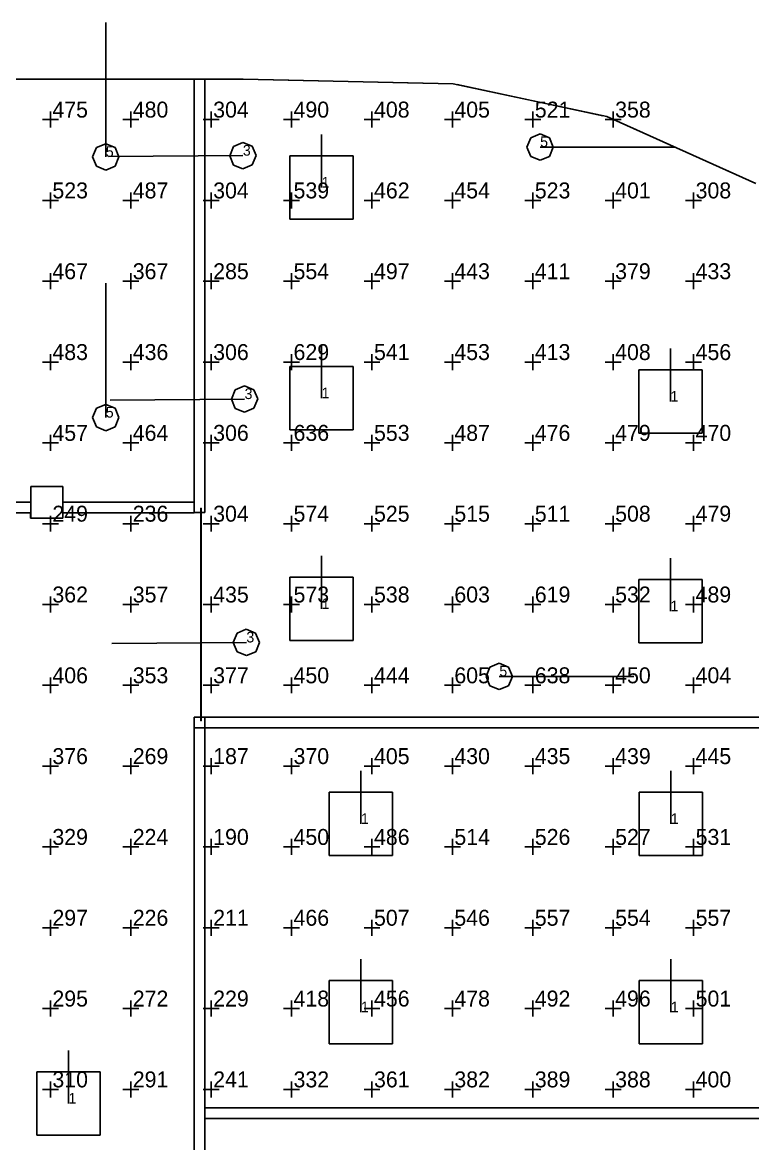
# Model space of a CAD drawing. Extents: x 0 to 48.5, y 0 to 23.7.
# Drawn here: x 24.32 to 31.19, y 12.79 to 23.33 of the extents above; entities that cross this region are included whole.
import ezdxf

# ---------------------------------------------------------------- set-up
doc = ezdxf.new("R2010")
doc.units = 0
doc.header["$MEASUREMENT"] = 0
for name, color, linetype in [('DLXFURN', 5, 'Continuous'), ('DLXLUM', 2, 'Continuous'), ('DLXLUMEX', 2, 'Continuous'), ('DLXSCENE', 7, 'Continuous'), ('DLXVAL', 3, 'Continuous')]:
    doc.layers.add(name, color=color, linetype=linetype)

# ---------------------------------------------------------------- blocks, each defined once
blk = doc.blocks.new('*U182')
at = {"color": 1}
blk.add_line((0, 0), (0, 1.265), dxfattribs=at)
for p, q in [((-0.088, 0.088), (0, 0.124)), ((0, 0.124), (-0.088, 0.088)), ((0, 0.124), (-0.088, 0.088)), ((-0.088, 0.088), (0, 0.124)), ((0, 0.124), (0.088, 0.088)), ((0.088, 0.088), (0, 0.124)), ((0.088, 0.088), (0, 0.124)), ((0, 0.124), (0, 0.124)), ((0, 0.124), (0.088, 0.088)), ((0, 0.124), (0, 0.124)), ((-0.124, 0), (-0.088, 0.088)), ((-0.088, 0.088), (-0.124, 0)), ((-0.088, 0.088), (-0.124, 0)), ((-0.124, 0), (-0.088, 0.088)), ((-0.088, -0.088), (-0.124, 0)), ((-0.124, 0), (-0.088, -0.088)), ((-0.124, 0), (-0.124, 0)), ((-0.124, 0), (-0.088, -0.088)), ((-0.088, -0.088), (-0.124, 0)), ((-0.124, 0), (-0.124, 0)), ((-0.088, 0.088), (-0.088, 0.088)), ((-0.088, 0.088), (-0.088, 0.088)), ((0.088, 0.088), (0.124, 0)), ((0.124, 0), (0.088, 0.088)), ((0.088, 0.088), (0.088, 0.088)), ((0.124, 0), (0.088, 0.088)), ((0.088, 0.088), (0.088, 0.088)), ((0.088, 0.088), (0.124, 0)), ((0.124, 0), (0.088, -0.088)), ((0.088, -0.088), (0.124, 0)), ((0.088, -0.088), (0.124, 0)), ((0.124, 0), (0.088, -0.088)), ((0.124, 0), (0.124, 0)), ((0.124, 0), (0.124, 0)), ((0, -0.124), (-0.088, -0.088)), ((-0.088, -0.088), (0, -0.124)), ((-0.088, -0.088), (-0.088, -0.088)), ((-0.088, -0.088), (0, -0.124)), ((0, -0.124), (-0.088, -0.088)), ((-0.088, -0.088), (-0.088, -0.088)), ((0.088, -0.088), (0, -0.124)), ((0, -0.124), (0.088, -0.088)), ((0, -0.124), (0.088, -0.088)), ((0.088, -0.088), (0, -0.124)), ((0.088, -0.088), (0.088, -0.088)), ((0.088, -0.088), (0.088, -0.088)), ((0, -0.124), (0, -0.124)), ((0, -0.124), (0, -0.124))]:
    blk.add_line(p, q)
at = {"layer": 'DLXLUMEX', "color": 7}
blk.add_text('5', height=0.1, dxfattribs=at).set_placement((0, 0))
blk = doc.blocks.new('*U183')
at = {"color": 1}
blk.add_line((0, 0), (0, 1.265), dxfattribs=at)
for p, q in [((-0.088, 0.088), (0, 0.124)), ((0, 0.124), (-0.088, 0.088)), ((0, 0.124), (-0.088, 0.088)), ((-0.088, 0.088), (0, 0.124)), ((0, 0.124), (0.088, 0.088)), ((0.088, 0.088), (0, 0.124)), ((0.088, 0.088), (0, 0.124)), ((0, 0.124), (0, 0.124)), ((0, 0.124), (0.088, 0.088)), ((0, 0.124), (0, 0.124)), ((-0.124, 0), (-0.088, 0.088)), ((-0.088, 0.088), (-0.124, 0)), ((-0.088, 0.088), (-0.124, 0)), ((-0.124, 0), (-0.088, 0.088)), ((-0.088, -0.088), (-0.124, 0)), ((-0.124, 0), (-0.088, -0.088)), ((-0.124, 0), (-0.124, 0)), ((-0.124, 0), (-0.088, -0.088)), ((-0.088, -0.088), (-0.124, 0)), ((-0.124, 0), (-0.124, 0)), ((-0.088, 0.088), (-0.088, 0.088)), ((-0.088, 0.088), (-0.088, 0.088)), ((0.088, 0.088), (0.124, 0)), ((0.124, 0), (0.088, 0.088)), ((0.088, 0.088), (0.088, 0.088)), ((0.124, 0), (0.088, 0.088)), ((0.088, 0.088), (0.088, 0.088)), ((0.088, 0.088), (0.124, 0)), ((0.124, 0), (0.088, -0.088)), ((0.088, -0.088), (0.124, 0)), ((0.088, -0.088), (0.124, 0)), ((0.124, 0), (0.088, -0.088)), ((0.124, 0), (0.124, 0)), ((0.124, 0), (0.124, 0)), ((0, -0.124), (-0.088, -0.088)), ((-0.088, -0.088), (0, -0.124)), ((-0.088, -0.088), (-0.088, -0.088)), ((-0.088, -0.088), (0, -0.124)), ((0, -0.124), (-0.088, -0.088)), ((-0.088, -0.088), (-0.088, -0.088)), ((0.088, -0.088), (0, -0.124)), ((0, -0.124), (0.088, -0.088)), ((0, -0.124), (0.088, -0.088)), ((0.088, -0.088), (0, -0.124)), ((0.088, -0.088), (0.088, -0.088)), ((0.088, -0.088), (0.088, -0.088)), ((0, -0.124), (0, -0.124)), ((0, -0.124), (0, -0.124))]:
    blk.add_line(p, q)
at = {"layer": 'DLXLUMEX', "color": 7}
blk.add_text('5', height=0.1, dxfattribs=at).set_placement((0, 0))
blk = doc.blocks.new('*U184')
at = {"color": 1}
blk.add_line((0, 0), (0, 0.5), dxfattribs=at)
for p, q in [((0.298, 0.298), (-0.298, 0.298)), ((-0.298, 0.298), (-0.298, -0.298)), ((-0.298, 0.298), (-0.298, -0.298)), ((-0.298, -0.298), (-0.298, 0.298)), ((-0.298, 0.298), (-0.298, 0.298)), ((0.298, 0.298), (-0.298, 0.298)), ((-0.298, 0.298), (-0.298, 0.298)), ((-0.298, 0.298), (0.298, 0.298)), ((-0.298, -0.298), (-0.298, 0.298)), ((-0.298, 0.298), (0.298, 0.298)), ((0.298, -0.298), (0.298, 0.298)), ((0.298, 0.298), (0.298, 0.298)), ((0.298, -0.298), (0.298, 0.298)), ((0.298, 0.298), (0.298, 0.298)), ((0.298, 0.298), (0.298, -0.298)), ((0.298, 0.298), (0.298, -0.298)), ((-0.298, -0.298), (0.298, -0.298)), ((-0.298, -0.298), (0.298, -0.298)), ((0.298, -0.298), (-0.298, -0.298)), ((-0.298, -0.298), (-0.298, -0.298)), ((-0.298, -0.298), (-0.298, -0.298)), ((0.298, -0.298), (-0.298, -0.298)), ((0.298, -0.298), (0.298, -0.298)), ((0.298, -0.298), (0.298, -0.298))]:
    blk.add_line(p, q)
at = {"layer": 'DLXLUMEX', "color": 7}
blk.add_text('1', height=0.1, dxfattribs=at).set_placement((0, 0))
blk = doc.blocks.new('*U185')
at = {"color": 1}
blk.add_line((0, 0), (0, 0.5), dxfattribs=at)
for p, q in [((0.298, 0.298), (-0.298, 0.298)), ((-0.298, 0.298), (-0.298, -0.298)), ((-0.298, 0.298), (-0.298, -0.298)), ((-0.298, -0.298), (-0.298, 0.298)), ((-0.298, 0.298), (-0.298, 0.298)), ((0.298, 0.298), (-0.298, 0.298)), ((-0.298, 0.298), (-0.298, 0.298)), ((-0.298, 0.298), (0.298, 0.298)), ((-0.298, -0.298), (-0.298, 0.298)), ((-0.298, 0.298), (0.298, 0.298)), ((0.298, -0.298), (0.298, 0.298)), ((0.298, 0.298), (0.298, 0.298)), ((0.298, -0.298), (0.298, 0.298)), ((0.298, 0.298), (0.298, 0.298)), ((0.298, 0.298), (0.298, -0.298)), ((0.298, 0.298), (0.298, -0.298)), ((-0.298, -0.298), (0.298, -0.298)), ((-0.298, -0.298), (0.298, -0.298)), ((0.298, -0.298), (-0.298, -0.298)), ((-0.298, -0.298), (-0.298, -0.298)), ((-0.298, -0.298), (-0.298, -0.298)), ((0.298, -0.298), (-0.298, -0.298)), ((0.298, -0.298), (0.298, -0.298)), ((0.298, -0.298), (0.298, -0.298))]:
    blk.add_line(p, q)
at = {"layer": 'DLXLUMEX', "color": 7}
blk.add_text('1', height=0.1, dxfattribs=at).set_placement((0, 0))
blk = doc.blocks.new('*U186')
for p, q in [((-0.088, 0.087), (-0.001, 0.124)), ((-0.001, 0.124), (-0.088, 0.087)), ((-0.001, 0.124), (-0.088, 0.087)), ((-0.088, 0.087), (-0.001, 0.124)), ((-0.001, 0.124), (0.087, 0.088)), ((0.087, 0.088), (-0.001, 0.124)), ((-0.001, 0.124), (-0.001, 0.124)), ((0.087, 0.088), (-0.001, 0.124)), ((-0.001, 0.124), (-0.001, 0.124)), ((-0.001, 0.124), (0.087, 0.088)), ((-0.124, -0.001), (-0.088, 0.087)), ((-0.088, 0.087), (-0.124, -0.001)), ((-0.088, 0.087), (-0.124, -0.001)), ((-0.124, -0.001), (-0.088, 0.087)), ((-0.088, 0.087), (-0.088, 0.087)), ((-0.088, 0.087), (-0.088, 0.087)), ((0.087, 0.088), (0.124, 0.001)), ((0.124, 0.001), (0.087, 0.088)), ((0.087, 0.088), (0.087, 0.088)), ((0.124, 0.001), (0.087, 0.088)), ((0.087, 0.088), (0.087, 0.088)), ((0.087, 0.088), (0.124, 0.001)), ((0.124, 0.001), (0.088, -0.087)), ((0.088, -0.087), (0.124, 0.001)), ((0.088, -0.087), (0.124, 0.001)), ((0.124, 0.001), (0.088, -0.087)), ((0.124, 0.001), (0.124, 0.001)), ((0.124, 0.001), (0.124, 0.001)), ((-0.087, -0.088), (-0.124, -0.001)), ((-0.124, -0.001), (-0.087, -0.088)), ((-0.124, -0.001), (-0.124, -0.001)), ((-0.124, -0.001), (-0.124, -0.001)), ((-0.124, -0.001), (-0.087, -0.088)), ((-0.087, -0.088), (-0.124, -0.001)), ((0.001, -0.124), (-0.087, -0.088)), ((-0.087, -0.088), (0.001, -0.124)), ((-0.087, -0.088), (-0.087, -0.088)), ((-0.087, -0.088), (0.001, -0.124)), ((0.001, -0.124), (-0.087, -0.088)), ((-0.087, -0.088), (-0.087, -0.088)), ((0.088, -0.087), (0.001, -0.124)), ((0.001, -0.124), (0.088, -0.087)), ((0.001, -0.124), (0.088, -0.087)), ((0.088, -0.087), (0.001, -0.124)), ((0.088, -0.087), (0.088, -0.087)), ((0.088, -0.087), (0.088, -0.087)), ((0.001, -0.124), (0.001, -0.124)), ((0.001, -0.124), (0.001, -0.124))]:
    blk.add_line(p, q)
at = {"color": 1}
blk.add_line((0, 0), (-1.265, -0.009), dxfattribs=at)
at = {"layer": 'DLXLUMEX', "color": 7}
blk.add_text('3', height=0.1, dxfattribs=at).set_placement((0, 0))
blk = doc.blocks.new('*U187')
for p, q in [((-0.088, 0.087), (-0.001, 0.124)), ((-0.001, 0.124), (-0.088, 0.087)), ((-0.001, 0.124), (-0.088, 0.087)), ((-0.088, 0.087), (-0.001, 0.124)), ((-0.001, 0.124), (0.087, 0.088)), ((0.087, 0.088), (-0.001, 0.124)), ((-0.001, 0.124), (-0.001, 0.124)), ((0.087, 0.088), (-0.001, 0.124)), ((-0.001, 0.124), (-0.001, 0.124)), ((-0.001, 0.124), (0.087, 0.088)), ((-0.124, -0.001), (-0.088, 0.087)), ((-0.088, 0.087), (-0.124, -0.001)), ((-0.088, 0.087), (-0.124, -0.001)), ((-0.124, -0.001), (-0.088, 0.087)), ((-0.088, 0.087), (-0.088, 0.087)), ((-0.088, 0.087), (-0.088, 0.087)), ((0.087, 0.088), (0.124, 0.001)), ((0.124, 0.001), (0.087, 0.088)), ((0.087, 0.088), (0.087, 0.088)), ((0.124, 0.001), (0.087, 0.088)), ((0.087, 0.088), (0.087, 0.088)), ((0.087, 0.088), (0.124, 0.001)), ((0.124, 0.001), (0.088, -0.087)), ((0.088, -0.087), (0.124, 0.001)), ((0.088, -0.087), (0.124, 0.001)), ((0.124, 0.001), (0.088, -0.087)), ((0.124, 0.001), (0.124, 0.001)), ((0.124, 0.001), (0.124, 0.001)), ((-0.087, -0.088), (-0.124, -0.001)), ((-0.124, -0.001), (-0.087, -0.088)), ((-0.124, -0.001), (-0.124, -0.001)), ((-0.124, -0.001), (-0.124, -0.001)), ((-0.124, -0.001), (-0.087, -0.088)), ((-0.087, -0.088), (-0.124, -0.001)), ((0.001, -0.124), (-0.087, -0.088)), ((-0.087, -0.088), (0.001, -0.124)), ((-0.087, -0.088), (-0.087, -0.088)), ((-0.087, -0.088), (0.001, -0.124)), ((0.001, -0.124), (-0.087, -0.088)), ((-0.087, -0.088), (-0.087, -0.088)), ((0.088, -0.087), (0.001, -0.124)), ((0.001, -0.124), (0.088, -0.087)), ((0.001, -0.124), (0.088, -0.087)), ((0.088, -0.087), (0.001, -0.124)), ((0.088, -0.087), (0.088, -0.087)), ((0.088, -0.087), (0.088, -0.087)), ((0.001, -0.124), (0.001, -0.124)), ((0.001, -0.124), (0.001, -0.124))]:
    blk.add_line(p, q)
at = {"color": 1}
blk.add_line((0, 0), (-1.265, -0.009), dxfattribs=at)
at = {"layer": 'DLXLUMEX', "color": 7}
blk.add_text('3', height=0.1, dxfattribs=at).set_placement((0, 0))
blk = doc.blocks.new('*U188')
for p, q in [((-0.088, 0.087), (-0.001, 0.124)), ((-0.001, 0.124), (-0.088, 0.087)), ((-0.001, 0.124), (-0.088, 0.087)), ((-0.088, 0.087), (-0.001, 0.124)), ((-0.001, 0.124), (0.087, 0.088)), ((0.087, 0.088), (-0.001, 0.124)), ((-0.001, 0.124), (-0.001, 0.124)), ((0.087, 0.088), (-0.001, 0.124)), ((-0.001, 0.124), (-0.001, 0.124)), ((-0.001, 0.124), (0.087, 0.088)), ((-0.124, -0.001), (-0.088, 0.087)), ((-0.088, 0.087), (-0.124, -0.001)), ((-0.088, 0.087), (-0.124, -0.001)), ((-0.124, -0.001), (-0.088, 0.087)), ((-0.088, 0.087), (-0.088, 0.087)), ((-0.088, 0.087), (-0.088, 0.087)), ((0.087, 0.088), (0.124, 0.001)), ((0.124, 0.001), (0.087, 0.088)), ((0.087, 0.088), (0.087, 0.088)), ((0.124, 0.001), (0.087, 0.088)), ((0.087, 0.088), (0.087, 0.088)), ((0.087, 0.088), (0.124, 0.001)), ((0.124, 0.001), (0.088, -0.087)), ((0.088, -0.087), (0.124, 0.001)), ((0.088, -0.087), (0.124, 0.001)), ((0.124, 0.001), (0.088, -0.087)), ((0.124, 0.001), (0.124, 0.001)), ((0.124, 0.001), (0.124, 0.001)), ((-0.087, -0.088), (-0.124, -0.001)), ((-0.124, -0.001), (-0.087, -0.088)), ((-0.124, -0.001), (-0.124, -0.001)), ((-0.124, -0.001), (-0.124, -0.001)), ((-0.124, -0.001), (-0.087, -0.088)), ((-0.087, -0.088), (-0.124, -0.001)), ((0.001, -0.124), (-0.087, -0.088)), ((-0.087, -0.088), (0.001, -0.124)), ((-0.087, -0.088), (-0.087, -0.088)), ((-0.087, -0.088), (0.001, -0.124)), ((0.001, -0.124), (-0.087, -0.088)), ((-0.087, -0.088), (-0.087, -0.088)), ((0.088, -0.087), (0.001, -0.124)), ((0.001, -0.124), (0.088, -0.087)), ((0.001, -0.124), (0.088, -0.087)), ((0.088, -0.087), (0.001, -0.124)), ((0.088, -0.087), (0.088, -0.087)), ((0.088, -0.087), (0.088, -0.087)), ((0.001, -0.124), (0.001, -0.124)), ((0.001, -0.124), (0.001, -0.124))]:
    blk.add_line(p, q)
at = {"color": 1}
blk.add_line((0, 0), (-1.265, -0.009), dxfattribs=at)
at = {"layer": 'DLXLUMEX', "color": 7}
blk.add_text('3', height=0.1, dxfattribs=at).set_placement((0, 0))
blk = doc.blocks.new('*U190')
for p, q in [((-0.088, 0.088), (0, 0.124)), ((0, 0.124), (-0.088, 0.088)), ((0, 0.124), (-0.088, 0.088)), ((-0.088, 0.088), (0, 0.124)), ((0, 0.124), (0.088, 0.088)), ((0.088, 0.088), (0, 0.124)), ((0, 0.124), (0, 0.124)), ((0.088, 0.088), (0, 0.124)), ((0, 0.124), (0, 0.124)), ((0, 0.124), (0.088, 0.088)), ((-0.124, 0), (-0.088, 0.088)), ((-0.088, 0.088), (-0.124, 0)), ((-0.088, 0.088), (-0.124, 0)), ((-0.124, 0), (-0.088, 0.088)), ((-0.088, -0.088), (-0.124, 0)), ((-0.124, 0), (-0.088, -0.088)), ((-0.124, 0), (-0.124, 0)), ((-0.124, 0), (-0.088, -0.088)), ((-0.088, -0.088), (-0.124, 0)), ((-0.124, 0), (-0.124, 0)), ((-0.088, 0.088), (-0.088, 0.088)), ((-0.088, 0.088), (-0.088, 0.088)), ((0.088, 0.088), (0.124, 0)), ((0.124, 0), (0.088, 0.088)), ((0.088, 0.088), (0.088, 0.088)), ((0.124, 0), (0.088, 0.088)), ((0.088, 0.088), (0.088, 0.088)), ((0.088, 0.088), (0.124, 0)), ((0.124, 0), (0.088, -0.088)), ((0.088, -0.088), (0.124, 0)), ((0.088, -0.088), (0.124, 0)), ((0.124, 0), (0.088, -0.088)), ((0.124, 0), (0.124, 0)), ((0.124, 0), (0.124, 0)), ((0, -0.124), (-0.088, -0.088)), ((-0.088, -0.088), (0, -0.124)), ((-0.088, -0.088), (-0.088, -0.088)), ((-0.088, -0.088), (0, -0.124)), ((0, -0.124), (-0.088, -0.088)), ((-0.088, -0.088), (-0.088, -0.088)), ((0.088, -0.088), (0, -0.124)), ((0, -0.124), (0.088, -0.088)), ((0, -0.124), (0.088, -0.088)), ((0.088, -0.088), (0, -0.124)), ((0.088, -0.088), (0.088, -0.088)), ((0.088, -0.088), (0.088, -0.088)), ((0, -0.124), (0, -0.124)), ((0, -0.124), (0, -0.124))]:
    blk.add_line(p, q)
at = {"color": 1}
blk.add_line((0, 0), (1.265, 0), dxfattribs=at)
at = {"layer": 'DLXLUMEX', "color": 7}
blk.add_text('5', height=0.1, dxfattribs=at).set_placement((0, 0))
blk = doc.blocks.new('*U194')
for p, q in [((-0.088, 0.088), (0, 0.124)), ((0, 0.124), (-0.088, 0.088)), ((0, 0.124), (-0.088, 0.088)), ((-0.088, 0.088), (0, 0.124)), ((0, 0.124), (0.088, 0.088)), ((0.088, 0.088), (0, 0.124)), ((0, 0.124), (0, 0.124)), ((0.088, 0.088), (0, 0.124)), ((0, 0.124), (0, 0.124)), ((0, 0.124), (0.088, 0.088)), ((-0.124, 0), (-0.088, 0.088)), ((-0.088, 0.088), (-0.124, 0)), ((-0.088, 0.088), (-0.124, 0)), ((-0.124, 0), (-0.088, 0.088)), ((-0.088, -0.088), (-0.124, 0)), ((-0.124, 0), (-0.088, -0.088)), ((-0.124, 0), (-0.124, 0)), ((-0.124, 0), (-0.088, -0.088)), ((-0.088, -0.088), (-0.124, 0)), ((-0.124, 0), (-0.124, 0)), ((-0.088, 0.088), (-0.088, 0.088)), ((-0.088, 0.088), (-0.088, 0.088)), ((0.088, 0.088), (0.124, 0)), ((0.124, 0), (0.088, 0.088)), ((0.088, 0.088), (0.088, 0.088)), ((0.124, 0), (0.088, 0.088)), ((0.088, 0.088), (0.088, 0.088)), ((0.088, 0.088), (0.124, 0)), ((0.124, 0), (0.088, -0.088)), ((0.088, -0.088), (0.124, 0)), ((0.088, -0.088), (0.124, 0)), ((0.124, 0), (0.088, -0.088)), ((0.124, 0), (0.124, 0)), ((0.124, 0), (0.124, 0)), ((0, -0.124), (-0.088, -0.088)), ((-0.088, -0.088), (0, -0.124)), ((-0.088, -0.088), (-0.088, -0.088)), ((-0.088, -0.088), (0, -0.124)), ((0, -0.124), (-0.088, -0.088)), ((-0.088, -0.088), (-0.088, -0.088)), ((0.088, -0.088), (0, -0.124)), ((0, -0.124), (0.088, -0.088)), ((0, -0.124), (0.088, -0.088)), ((0.088, -0.088), (0, -0.124)), ((0.088, -0.088), (0.088, -0.088)), ((0.088, -0.088), (0.088, -0.088)), ((0, -0.124), (0, -0.124)), ((0, -0.124), (0, -0.124))]:
    blk.add_line(p, q)
at = {"color": 1}
blk.add_line((0, 0), (1.265, 0), dxfattribs=at)
at = {"layer": 'DLXLUMEX', "color": 7}
blk.add_text('5', height=0.1, dxfattribs=at).set_placement((0, 0))
blk = doc.blocks.new('*U196')
at = {"color": 1}
blk.add_line((0, 0), (0, 0.5), dxfattribs=at)
for p, q in [((0.298, 0.298), (-0.298, 0.298)), ((-0.298, 0.298), (-0.298, -0.298)), ((-0.298, 0.298), (-0.298, -0.298)), ((-0.298, -0.298), (-0.298, 0.298)), ((-0.298, 0.298), (-0.298, 0.298)), ((0.298, 0.298), (-0.298, 0.298)), ((-0.298, 0.298), (-0.298, 0.298)), ((-0.298, 0.298), (0.298, 0.298)), ((-0.298, -0.298), (-0.298, 0.298)), ((-0.298, 0.298), (0.298, 0.298)), ((0.298, -0.298), (0.298, 0.298)), ((0.298, 0.298), (0.298, 0.298)), ((0.298, -0.298), (0.298, 0.298)), ((0.298, 0.298), (0.298, 0.298)), ((0.298, 0.298), (0.298, -0.298)), ((0.298, 0.298), (0.298, -0.298)), ((-0.298, -0.298), (0.298, -0.298)), ((-0.298, -0.298), (0.298, -0.298)), ((0.298, -0.298), (-0.298, -0.298)), ((-0.298, -0.298), (-0.298, -0.298)), ((-0.298, -0.298), (-0.298, -0.298)), ((0.298, -0.298), (-0.298, -0.298)), ((0.298, -0.298), (0.298, -0.298)), ((0.298, -0.298), (0.298, -0.298))]:
    blk.add_line(p, q)
at = {"layer": 'DLXLUMEX', "color": 7}
blk.add_text('1', height=0.1, dxfattribs=at).set_placement((0, 0))
blk = doc.blocks.new('*U197')
at = {"color": 1}
blk.add_line((0, 0), (0, 0.5), dxfattribs=at)
for p, q in [((0.298, 0.298), (-0.298, 0.298)), ((-0.298, 0.298), (-0.298, -0.298)), ((-0.298, -0.298), (-0.298, 0.298)), ((-0.298, 0.298), (-0.298, 0.298)), ((-0.298, 0.298), (-0.298, -0.298)), ((0.298, 0.298), (-0.298, 0.298)), ((-0.298, 0.298), (-0.298, 0.298)), ((-0.298, 0.298), (0.298, 0.298)), ((-0.298, -0.298), (-0.298, 0.298)), ((-0.298, 0.298), (0.298, 0.298)), ((0.298, -0.298), (0.298, 0.298)), ((0.298, 0.298), (0.298, 0.298)), ((0.298, -0.298), (0.298, 0.298)), ((0.298, 0.298), (0.298, 0.298)), ((0.298, 0.298), (0.298, -0.298)), ((0.298, 0.298), (0.298, -0.298)), ((-0.298, -0.298), (0.298, -0.298)), ((-0.298, -0.298), (0.298, -0.298)), ((0.298, -0.298), (-0.298, -0.298)), ((-0.298, -0.298), (-0.298, -0.298)), ((-0.298, -0.298), (-0.298, -0.298)), ((0.298, -0.298), (-0.298, -0.298)), ((0.298, -0.298), (0.298, -0.298)), ((0.298, -0.298), (0.298, -0.298))]:
    blk.add_line(p, q)
at = {"layer": 'DLXLUMEX', "color": 7}
blk.add_text('1', height=0.1, dxfattribs=at).set_placement((0, 0))
blk = doc.blocks.new('*U198')
at = {"color": 1}
blk.add_line((0, 0), (0, 0.5), dxfattribs=at)
for p, q in [((0.298, 0.298), (-0.298, 0.298)), ((-0.298, 0.298), (-0.298, -0.298)), ((-0.298, 0.298), (-0.298, -0.298)), ((-0.298, -0.298), (-0.298, 0.298)), ((-0.298, 0.298), (-0.298, 0.298)), ((0.298, 0.298), (-0.298, 0.298)), ((-0.298, 0.298), (-0.298, 0.298)), ((-0.298, 0.298), (0.298, 0.298)), ((-0.298, -0.298), (-0.298, 0.298)), ((-0.298, 0.298), (0.298, 0.298)), ((0.298, -0.298), (0.298, 0.298)), ((0.298, 0.298), (0.298, 0.298)), ((0.298, -0.298), (0.298, 0.298)), ((0.298, 0.298), (0.298, 0.298)), ((0.298, 0.298), (0.298, -0.298)), ((0.298, 0.298), (0.298, -0.298)), ((-0.298, -0.298), (0.298, -0.298)), ((-0.298, -0.298), (0.298, -0.298)), ((0.298, -0.298), (-0.298, -0.298)), ((-0.298, -0.298), (-0.298, -0.298)), ((-0.298, -0.298), (-0.298, -0.298)), ((0.298, -0.298), (-0.298, -0.298)), ((0.298, -0.298), (0.298, -0.298)), ((0.298, -0.298), (0.298, -0.298))]:
    blk.add_line(p, q)
at = {"layer": 'DLXLUMEX', "color": 7}
blk.add_text('1', height=0.1, dxfattribs=at).set_placement((0, 0))
blk = doc.blocks.new('*U199')
at = {"color": 1}
blk.add_line((0, 0), (0, 0.5), dxfattribs=at)
for p, q in [((0.298, 0.298), (-0.298, 0.298)), ((-0.298, 0.298), (-0.298, -0.298)), ((-0.298, -0.298), (-0.298, 0.298)), ((-0.298, 0.298), (-0.298, 0.298)), ((-0.298, 0.298), (-0.298, -0.298)), ((0.298, 0.298), (-0.298, 0.298)), ((-0.298, 0.298), (-0.298, 0.298)), ((-0.298, 0.298), (0.298, 0.298)), ((-0.298, -0.298), (-0.298, 0.298)), ((-0.298, 0.298), (0.298, 0.298)), ((0.298, -0.298), (0.298, 0.298)), ((0.298, 0.298), (0.298, 0.298)), ((0.298, -0.298), (0.298, 0.298)), ((0.298, 0.298), (0.298, 0.298)), ((0.298, 0.298), (0.298, -0.298)), ((0.298, 0.298), (0.298, -0.298)), ((-0.298, -0.298), (0.298, -0.298)), ((-0.298, -0.298), (0.298, -0.298)), ((0.298, -0.298), (-0.298, -0.298)), ((-0.298, -0.298), (-0.298, -0.298)), ((-0.298, -0.298), (-0.298, -0.298)), ((0.298, -0.298), (-0.298, -0.298)), ((0.298, -0.298), (0.298, -0.298)), ((0.298, -0.298), (0.298, -0.298))]:
    blk.add_line(p, q)
at = {"layer": 'DLXLUMEX', "color": 7}
blk.add_text('1', height=0.1, dxfattribs=at).set_placement((0, 0))
blk = doc.blocks.new('*U59')
at = {"color": 1}
blk.add_line((0, 0), (0, 0.5), dxfattribs=at)
for p, q in [((0.298, 0.298), (-0.298, 0.298)), ((-0.298, 0.298), (-0.298, -0.298)), ((-0.298, 0.298), (-0.298, -0.298)), ((-0.298, -0.298), (-0.298, 0.298)), ((-0.298, 0.298), (-0.298, 0.298)), ((0.298, 0.298), (-0.298, 0.298)), ((-0.298, 0.298), (-0.298, 0.298)), ((-0.298, 0.298), (0.298, 0.298)), ((-0.298, -0.298), (-0.298, 0.298)), ((-0.298, 0.298), (0.298, 0.298)), ((0.298, -0.298), (0.298, 0.298)), ((0.298, 0.298), (0.298, 0.298)), ((0.298, -0.298), (0.298, 0.298)), ((0.298, 0.298), (0.298, 0.298)), ((0.298, 0.298), (0.298, -0.298)), ((0.298, 0.298), (0.298, -0.298)), ((-0.298, -0.298), (0.298, -0.298)), ((-0.298, -0.298), (0.298, -0.298)), ((0.298, -0.298), (-0.298, -0.298)), ((-0.298, -0.298), (-0.298, -0.298)), ((-0.298, -0.298), (-0.298, -0.298)), ((0.298, -0.298), (-0.298, -0.298)), ((0.298, -0.298), (0.298, -0.298)), ((0.298, -0.298), (0.298, -0.298))]:
    blk.add_line(p, q)
at = {"layer": 'DLXLUMEX', "color": 7}
blk.add_text('1', height=0.1, dxfattribs=at).set_placement((0, 0))
blk = doc.blocks.new('*U70')
at = {"color": 1}
blk.add_line((0, 0), (0, 0.5), dxfattribs=at)
for p, q in [((0.298, 0.298), (-0.298, 0.298)), ((-0.298, 0.298), (-0.298, -0.298)), ((-0.298, 0.298), (-0.298, -0.298)), ((-0.298, -0.298), (-0.298, 0.298)), ((-0.298, 0.298), (-0.298, 0.298)), ((0.298, 0.298), (-0.298, 0.298)), ((-0.298, 0.298), (-0.298, 0.298)), ((-0.298, 0.298), (0.298, 0.298)), ((-0.298, -0.298), (-0.298, 0.298)), ((-0.298, 0.298), (0.298, 0.298)), ((0.298, -0.298), (0.298, 0.298)), ((0.298, 0.298), (0.298, 0.298)), ((0.298, -0.298), (0.298, 0.298)), ((0.298, 0.298), (0.298, 0.298)), ((0.298, 0.298), (0.298, -0.298)), ((0.298, 0.298), (0.298, -0.298)), ((-0.298, -0.298), (0.298, -0.298)), ((-0.298, -0.298), (0.298, -0.298)), ((0.298, -0.298), (-0.298, -0.298)), ((-0.298, -0.298), (-0.298, -0.298)), ((-0.298, -0.298), (-0.298, -0.298)), ((0.298, -0.298), (-0.298, -0.298)), ((0.298, -0.298), (0.298, -0.298)), ((0.298, -0.298), (0.298, -0.298))]:
    blk.add_line(p, q)
at = {"layer": 'DLXLUMEX', "color": 7}
blk.add_text('1', height=0.1, dxfattribs=at).set_placement((0, 0))
blk = doc.blocks.new('*U71')
at = {"color": 1}
blk.add_line((0, 0), (0, 0.5), dxfattribs=at)
for p, q in [((0.298, 0.298), (-0.298, 0.298)), ((-0.298, 0.298), (-0.298, -0.298)), ((-0.298, 0.298), (-0.298, -0.298)), ((-0.298, -0.298), (-0.298, 0.298)), ((-0.298, 0.298), (-0.298, 0.298)), ((0.298, 0.298), (-0.298, 0.298)), ((-0.298, 0.298), (-0.298, 0.298)), ((-0.298, 0.298), (0.298, 0.298)), ((-0.298, -0.298), (-0.298, 0.298)), ((-0.298, 0.298), (0.298, 0.298)), ((0.298, -0.298), (0.298, 0.298)), ((0.298, 0.298), (0.298, 0.298)), ((0.298, -0.298), (0.298, 0.298)), ((0.298, 0.298), (0.298, 0.298)), ((0.298, 0.298), (0.298, -0.298)), ((0.298, 0.298), (0.298, -0.298)), ((-0.298, -0.298), (0.298, -0.298)), ((-0.298, -0.298), (0.298, -0.298)), ((0.298, -0.298), (-0.298, -0.298)), ((-0.298, -0.298), (-0.298, -0.298)), ((-0.298, -0.298), (-0.298, -0.298)), ((0.298, -0.298), (-0.298, -0.298)), ((0.298, -0.298), (0.298, -0.298)), ((0.298, -0.298), (0.298, -0.298))]:
    blk.add_line(p, q)
at = {"layer": 'DLXLUMEX', "color": 7}
blk.add_text('1', height=0.1, dxfattribs=at).set_placement((0, 0))
blk = doc.blocks.new('*U72')
at = {"color": 1}
blk.add_line((0, 0), (0, 0.5), dxfattribs=at)
for p, q in [((0.298, 0.298), (-0.298, 0.298)), ((-0.298, 0.298), (-0.298, -0.298)), ((-0.298, 0.298), (-0.298, -0.298)), ((-0.298, -0.298), (-0.298, 0.298)), ((-0.298, 0.298), (-0.298, 0.298)), ((0.298, 0.298), (-0.298, 0.298)), ((-0.298, 0.298), (-0.298, 0.298)), ((-0.298, 0.298), (0.298, 0.298)), ((-0.298, -0.298), (-0.298, 0.298)), ((-0.298, 0.298), (0.298, 0.298)), ((0.298, -0.298), (0.298, 0.298)), ((0.298, 0.298), (0.298, 0.298)), ((0.298, -0.298), (0.298, 0.298)), ((0.298, 0.298), (0.298, 0.298)), ((0.298, 0.298), (0.298, -0.298)), ((0.298, 0.298), (0.298, -0.298)), ((-0.298, -0.298), (0.298, -0.298)), ((-0.298, -0.298), (0.298, -0.298)), ((0.298, -0.298), (-0.298, -0.298)), ((-0.298, -0.298), (-0.298, -0.298)), ((-0.298, -0.298), (-0.298, -0.298)), ((0.298, -0.298), (-0.298, -0.298)), ((0.298, -0.298), (0.298, -0.298)), ((0.298, -0.298), (0.298, -0.298))]:
    blk.add_line(p, q)
at = {"layer": 'DLXLUMEX', "color": 7}
blk.add_text('1', height=0.1, dxfattribs=at).set_placement((0, 0))
blk = doc.blocks.new('*U85')
for p, q in [((19.18, -0.1), (6.966, -0.1)), ((6.966, -0.1), (19.18, -0.1)), ((19.18, -0.1), (19.18, -0.1)), ((19.48, -0.1), (19.48, -0.1)), ((19.48, -0.1), (20.716, -0.1)), ((20.716, -0.1), (19.48, -0.1)), ((20.716, -0.2), (20.716, -0.1)), ((20.716, -0.1), (20.716, -0.1)), ((20.716, -0.1), (20.716, -0.2)), ((20.716, -0.1), (20.716, -0.1)), ((19.176, -0.2), (6.966, -0.2)), ((6.966, -0.2), (19.176, -0.2)), ((19.176, -0.2), (19.176, -0.2)), ((19.176, -0.2), (19.176, -0.25)), ((19.176, -0.25), (19.176, -0.2)), ((19.176, -0.2), (19.176, -0.2)), ((20.716, -0.2), (19.48, -0.2)), ((19.48, -0.2), (19.48, -0.2)), ((19.48, -0.2), (20.716, -0.2)), ((20.716, -0.2), (20.716, -0.2)), ((20.716, -0.2), (20.716, -0.2)), ((19.176, -0.25), (19.176, -0.25)), ((19.18, -0.25), (19.176, -0.25)), ((19.176, -0.25), (19.176, -0.25)), ((19.176, -0.25), (19.18, -0.25)), ((19.18, -0.25), (19.18, -0.25))]:
    blk.add_line(p, q)
blk = doc.blocks.new('*U86')
for p, q in [((0.2, -0.435), (0.1, -0.435)), ((0.1, -0.435), (0.1, -0.435)), ((0.1, -0.435), (0.2, -0.435)), ((0.1, -10.377), (0.1, -0.435)), ((0.1, -0.435), (0.1, -0.435)), ((0.1, -0.435), (0.1, -10.377)), ((0.2, -0.435), (0.2, -0.435)), ((0.2, -10.377), (0.2, -0.435)), ((0.2, -0.435), (0.2, -0.435)), ((0.2, -0.435), (0.2, -10.377)), ((0.1, -10.377), (0.1, -10.377)), ((0.2, -10.377), (0.2, -10.377))]:
    blk.add_line(p, q)
blk = doc.blocks.new('*U106')
for p, q in [((-3.66, -0.1), (-3.66, -0.2)), ((-3.66, -0.2), (-3.66, -0.1)), ((-3.66, -0.1), (-3.66, -0.1)), ((-3.66, -0.1), (-3.66, -0.1)), ((-3.66, -0.1), (5.097, -0.1)), ((5.097, -0.1), (-3.66, -0.1)), ((5.097, -0.1), (5.097, -0.1)), ((5.097, -0.156), (5.097, -0.1)), ((5.097, -0.1), (5.097, -0.1)), ((5.097, -0.1), (5.097, -0.156)), ((-3.66, -0.2), (-3.66, -0.2)), ((5.097, -0.2), (-3.66, -0.2)), ((-3.66, -0.2), (-3.66, -0.2)), ((-3.66, -0.2), (5.097, -0.2)), ((5.097, -0.156), (5.097, -0.156)), ((5.097, -0.2), (5.097, -0.2))]:
    blk.add_line(p, q)
blk = doc.blocks.new('*U139')
for p, q in [((0.1, 0.1), (0.1, 4.174)), ((0.1, 4.174), (0.1, 4.174)), ((0.1, 4.174), (0.1, 0.1)), ((0.2, 0.1), (0.2, 4.174)), ((0.2, 4.174), (0.2, 4.174)), ((0.2, 4.174), (0.2, 0.1)), ((0.1, 0.1), (0.2, 0.1)), ((0.2, 0.1), (0.1, 0.1)), ((0.1, 0.1), (0.1, 0.1)), ((0.1, 0.1), (0.1, 0.1)), ((0.2, 0.1), (0.2, 0.1)), ((0.2, 0.1), (0.2, 0.1))]:
    blk.add_line(p, q)
blk = doc.blocks.new('*U140')
for p, q in [((-0.0025, 1), (-0.0025, -1)), ((-0.0025, -1), (-0.0025, 1)), ((-0.0025, 1), (-0.0025, 1)), ((0.0025, 1), (-0.0025, 1)), ((-0.0025, 1), (-0.0025, 1)), ((-0.0025, 1), (0.0025, 1)), ((0.0025, 1), (0.0025, 1)), ((0.0025, -1), (0.0025, 1)), ((0.0025, 1), (0.0025, 1)), ((0.0025, 1), (0.0025, -1)), ((-0.0025, -1), (-0.0025, -1)), ((-0.0025, -1), (0.0025, -1)), ((0.0025, -1), (-0.0025, -1)), ((-0.0025, -1), (-0.0025, -1)), ((0.0025, -1), (0.0025, -1)), ((0.0025, -1), (0.0025, -1))]:
    blk.add_line(p, q)
blk = doc.blocks.new('*U144')
for p, q in [((-3.66, -0.1), (-3.66, -0.2)), ((-3.66, -0.2), (-3.66, -0.1)), ((-3.66, -0.1), (-3.66, -0.1)), ((5.08, -0.1), (-3.66, -0.1)), ((-3.66, -0.1), (-3.66, -0.1)), ((-3.66, -0.1), (5.08, -0.1)), ((5.08, -0.1), (5.08, -0.1)), ((-3.66, -0.2), (-3.66, -0.2)), ((5.09, -0.2), (-3.66, -0.2)), ((-3.66, -0.2), (-3.66, -0.2)), ((-3.66, -0.2), (5.09, -0.2)), ((5.09, -0.2), (5.09, -0.2))]:
    blk.add_line(p, q)
blk = doc.blocks.new('*U146')
for p, q in [((0, 22.8), (26.4, 22.8)), ((26.4, 22.8), (0, 22.8)), ((26.4, 22.8), (28.378, 22.757)), ((28.378, 22.757), (26.4, 22.8)), ((26.4, 22.8), (26.4, 22.8)), ((26.4, 22.8), (26.4, 22.8)), ((28.378, 22.757), (29.823, 22.448)), ((29.823, 22.448), (28.378, 22.757)), ((28.378, 22.757), (28.378, 22.757)), ((28.378, 22.757), (28.378, 22.757)), ((29.823, 22.448), (31.225, 21.82)), ((31.225, 21.82), (29.823, 22.448)), ((29.823, 22.448), (29.823, 22.448)), ((29.823, 22.448), (29.823, 22.448))]:
    blk.add_line(p, q)
blk = doc.blocks.new('*U147')
for p, q in [((0, 22.8), (26.4, 22.8)), ((26.4, 22.8), (28.378, 22.757)), ((28.378, 22.757), (29.823, 22.448)), ((29.823, 22.448), (31.225, 21.82)), ((24.404, 18.971), (24.404, 18.671)), ((24.704, 18.971), (24.404, 18.971)), ((24.704, 18.671), (24.704, 18.971)), ((24.404, 18.671), (24.704, 18.671))]:
    blk.add_line(p, q)
blk = doc.blocks.new('*U148')
for p, q in [((26.4, 22.8), (0, 22.8)), ((28.378, 22.757), (26.4, 22.8)), ((29.823, 22.448), (28.378, 22.757)), ((31.225, 21.82), (29.823, 22.448)), ((24.404, 18.971), (24.704, 18.971)), ((24.404, 18.671), (24.404, 18.971)), ((24.704, 18.971), (24.704, 18.671)), ((24.704, 18.671), (24.404, 18.671))]:
    blk.add_line(p, q)
blk = doc.blocks.new('*U154')
for p, q in [((-0.15, 0.15), (-0.15, -0.15)), ((-0.15, -0.15), (-0.15, 0.15)), ((-0.15, 0.15), (-0.15, 0.15)), ((0.15, 0.15), (-0.15, 0.15)), ((-0.15, 0.15), (-0.15, 0.15)), ((-0.15, 0.15), (0.15, 0.15)), ((0.15, 0.15), (0.15, 0.15)), ((0.15, -0.15), (0.15, 0.15)), ((0.15, 0.15), (0.15, 0.15)), ((0.15, 0.15), (0.15, -0.15)), ((-0.15, -0.15), (-0.15, -0.15)), ((-0.15, -0.15), (0.15, -0.15)), ((0.15, -0.15), (-0.15, -0.15)), ((-0.15, -0.15), (-0.15, -0.15)), ((0.15, -0.15), (0.15, -0.15)), ((0.15, -0.15), (0.15, -0.15))]:
    blk.add_line(p, q)
blk = doc.blocks.new('*U159')
for p, q in [((21.741, 22.8), (24.741, 22.8)), ((24.741, 22.8), (21.741, 22.8)), ((24.741, 22.8), (24.741, 22.8)), ((28.089, 22.763), (26.689, 22.794)), ((26.689, 22.794), (26.689, 22.794)), ((26.689, 22.794), (28.089, 22.763)), ((28.089, 22.763), (28.089, 22.763)), ((28.416, 22.749), (29.785, 22.456)), ((29.785, 22.456), (28.416, 22.749)), ((28.416, 22.749), (28.416, 22.749)), ((29.785, 22.456), (29.785, 22.456)), ((29.885, 22.42), (31.163, 21.848)), ((31.163, 21.848), (29.885, 22.42)), ((29.885, 22.42), (29.885, 22.42)), ((31.163, 21.848), (31.163, 21.848))]:
    blk.add_line(p, q)
blk = doc.blocks.new('*U162')
for p, q in [((24.587, 22.345, 0.7), (24.587, 22.495, 0.7)), ((25.343, 22.345, 0.7), (25.343, 22.495, 0.7)), ((26.1, 22.345, 0.7), (26.1, 22.495, 0.7)), ((26.857, 22.345, 0.7), (26.857, 22.495, 0.7)), ((27.613, 22.345, 0.7), (27.613, 22.495, 0.7)), ((28.37, 22.345, 0.7), (28.37, 22.495, 0.7)), ((29.126, 22.345, 0.7), (29.126, 22.495, 0.7)), ((29.883, 22.345, 0.7), (29.883, 22.495, 0.7)), ((24.512, 22.42, 0.7), (24.662, 22.42, 0.7)), ((25.268, 22.42, 0.7), (25.418, 22.42, 0.7)), ((26.025, 22.42, 0.7), (26.175, 22.42, 0.7)), ((26.782, 22.42, 0.7), (26.932, 22.42, 0.7)), ((27.538, 22.42, 0.7), (27.688, 22.42, 0.7)), ((28.295, 22.42, 0.7), (28.445, 22.42, 0.7)), ((29.051, 22.42, 0.7), (29.201, 22.42, 0.7)), ((29.808, 22.42, 0.7), (29.958, 22.42, 0.7)), ((24.587, 21.585, 0.7), (24.587, 21.735, 0.7)), ((25.343, 21.585, 0.7), (25.343, 21.735, 0.7)), ((26.1, 21.585, 0.7), (26.1, 21.735, 0.7)), ((26.857, 21.585, 0.7), (26.857, 21.735, 0.7)), ((27.613, 21.585, 0.7), (27.613, 21.735, 0.7)), ((28.37, 21.585, 0.7), (28.37, 21.735, 0.7)), ((29.126, 21.585, 0.7), (29.126, 21.735, 0.7)), ((29.883, 21.585, 0.7), (29.883, 21.735, 0.7)), ((30.639, 21.585, 0.7), (30.639, 21.735, 0.7)), ((24.512, 21.66, 0.7), (24.662, 21.66, 0.7)), ((25.268, 21.66, 0.7), (25.418, 21.66, 0.7)), ((26.025, 21.66, 0.7), (26.175, 21.66, 0.7)), ((26.782, 21.66, 0.7), (26.932, 21.66, 0.7)), ((27.538, 21.66, 0.7), (27.688, 21.66, 0.7)), ((28.295, 21.66, 0.7), (28.445, 21.66, 0.7)), ((29.051, 21.66, 0.7), (29.201, 21.66, 0.7)), ((29.808, 21.66, 0.7), (29.958, 21.66, 0.7)), ((30.564, 21.66, 0.7), (30.714, 21.66, 0.7)), ((24.512, 20.9, 0.7), (24.662, 20.9, 0.7)), ((24.587, 20.825, 0.7), (24.587, 20.975, 0.7)), ((25.268, 20.9, 0.7), (25.418, 20.9, 0.7)), ((25.343, 20.825, 0.7), (25.343, 20.975, 0.7)), ((26.025, 20.9, 0.7), (26.175, 20.9, 0.7)), ((26.1, 20.825, 0.7), (26.1, 20.975, 0.7)), ((26.782, 20.9, 0.7), (26.932, 20.9, 0.7)), ((26.857, 20.825, 0.7), (26.857, 20.975, 0.7)), ((27.538, 20.9, 0.7), (27.688, 20.9, 0.7)), ((27.613, 20.825, 0.7), (27.613, 20.975, 0.7)), ((28.295, 20.9, 0.7), (28.445, 20.9, 0.7)), ((28.37, 20.825, 0.7), (28.37, 20.975, 0.7)), ((29.051, 20.9, 0.7), (29.201, 20.9, 0.7)), ((29.126, 20.825, 0.7), (29.126, 20.975, 0.7)), ((29.808, 20.9, 0.7), (29.958, 20.9, 0.7)), ((29.883, 20.825, 0.7), (29.883, 20.975, 0.7)), ((30.564, 20.9, 0.7), (30.714, 20.9, 0.7)), ((30.639, 20.825, 0.7), (30.639, 20.975, 0.7)), ((24.512, 20.14, 0.7), (24.662, 20.14, 0.7)), ((24.587, 20.065, 0.7), (24.587, 20.215, 0.7)), ((25.268, 20.14, 0.7), (25.418, 20.14, 0.7)), ((25.343, 20.065, 0.7), (25.343, 20.215, 0.7)), ((26.025, 20.14, 0.7), (26.175, 20.14, 0.7)), ((26.1, 20.065, 0.7), (26.1, 20.215, 0.7)), ((26.782, 20.14, 0.7), (26.932, 20.14, 0.7)), ((26.857, 20.065, 0.7), (26.857, 20.215, 0.7)), ((27.538, 20.14, 0.7), (27.688, 20.14, 0.7)), ((27.613, 20.065, 0.7), (27.613, 20.215, 0.7)), ((28.295, 20.14, 0.7), (28.445, 20.14, 0.7)), ((28.37, 20.065, 0.7), (28.37, 20.215, 0.7)), ((29.051, 20.14, 0.7), (29.201, 20.14, 0.7)), ((29.126, 20.065, 0.7), (29.126, 20.215, 0.7)), ((29.808, 20.14, 0.7), (29.958, 20.14, 0.7)), ((29.883, 20.065, 0.7), (29.883, 20.215, 0.7)), ((30.564, 20.14, 0.7), (30.714, 20.14, 0.7)), ((30.639, 20.065, 0.7), (30.639, 20.215, 0.7)), ((24.587, 19.305, 0.7), (24.587, 19.455, 0.7)), ((25.343, 19.305, 0.7), (25.343, 19.455, 0.7)), ((26.1, 19.305, 0.7), (26.1, 19.455, 0.7)), ((26.857, 19.305, 0.7), (26.857, 19.455, 0.7)), ((27.613, 19.305, 0.7), (27.613, 19.455, 0.7)), ((28.37, 19.305, 0.7), (28.37, 19.455, 0.7)), ((29.126, 19.305, 0.7), (29.126, 19.455, 0.7)), ((29.883, 19.305, 0.7), (29.883, 19.455, 0.7)), ((30.639, 19.305, 0.7), (30.639, 19.455, 0.7)), ((24.512, 19.38, 0.7), (24.662, 19.38, 0.7)), ((25.268, 19.38, 0.7), (25.418, 19.38, 0.7)), ((26.025, 19.38, 0.7), (26.175, 19.38, 0.7)), ((26.782, 19.38, 0.7), (26.932, 19.38, 0.7)), ((27.538, 19.38, 0.7), (27.688, 19.38, 0.7)), ((28.295, 19.38, 0.7), (28.445, 19.38, 0.7)), ((29.051, 19.38, 0.7), (29.201, 19.38, 0.7)), ((29.808, 19.38, 0.7), (29.958, 19.38, 0.7)), ((30.564, 19.38, 0.7), (30.714, 19.38, 0.7)), ((24.587, 18.545, 0.7), (24.587, 18.695, 0.7)), ((25.343, 18.545, 0.7), (25.343, 18.695, 0.7)), ((26.1, 18.545, 0.7), (26.1, 18.695, 0.7)), ((26.857, 18.545, 0.7), (26.857, 18.695, 0.7)), ((27.613, 18.545, 0.7), (27.613, 18.695, 0.7)), ((28.37, 18.545, 0.7), (28.37, 18.695, 0.7)), ((29.126, 18.545, 0.7), (29.126, 18.695, 0.7)), ((29.883, 18.545, 0.7), (29.883, 18.695, 0.7)), ((30.639, 18.545, 0.7), (30.639, 18.695, 0.7)), ((24.512, 18.62, 0.7), (24.662, 18.62, 0.7)), ((25.268, 18.62, 0.7), (25.418, 18.62, 0.7)), ((26.025, 18.62, 0.7), (26.175, 18.62, 0.7)), ((26.782, 18.62, 0.7), (26.932, 18.62, 0.7)), ((27.538, 18.62, 0.7), (27.688, 18.62, 0.7)), ((28.295, 18.62, 0.7), (28.445, 18.62, 0.7)), ((29.051, 18.62, 0.7), (29.201, 18.62, 0.7)), ((29.808, 18.62, 0.7), (29.958, 18.62, 0.7)), ((30.564, 18.62, 0.7), (30.714, 18.62, 0.7)), ((24.587, 17.785, 0.7), (24.587, 17.935, 0.7)), ((25.343, 17.785, 0.7), (25.343, 17.935, 0.7)), ((26.1, 17.785, 0.7), (26.1, 17.935, 0.7)), ((26.857, 17.785, 0.7), (26.857, 17.935, 0.7)), ((27.613, 17.785, 0.7), (27.613, 17.935, 0.7)), ((28.37, 17.785, 0.7), (28.37, 17.935, 0.7)), ((29.126, 17.785, 0.7), (29.126, 17.935, 0.7)), ((29.883, 17.785, 0.7), (29.883, 17.935, 0.7)), ((30.639, 17.785, 0.7), (30.639, 17.935, 0.7)), ((24.512, 17.86, 0.7), (24.662, 17.86, 0.7)), ((25.268, 17.86, 0.7), (25.418, 17.86, 0.7)), ((26.025, 17.86, 0.7), (26.175, 17.86, 0.7)), ((26.782, 17.86, 0.7), (26.932, 17.86, 0.7)), ((27.538, 17.86, 0.7), (27.688, 17.86, 0.7)), ((28.295, 17.86, 0.7), (28.445, 17.86, 0.7)), ((29.051, 17.86, 0.7), (29.201, 17.86, 0.7)), ((29.808, 17.86, 0.7), (29.958, 17.86, 0.7)), ((30.564, 17.86, 0.7), (30.714, 17.86, 0.7)), ((24.512, 17.1, 0.7), (24.662, 17.1, 0.7)), ((24.587, 17.025, 0.7), (24.587, 17.175, 0.7)), ((25.268, 17.1, 0.7), (25.418, 17.1, 0.7)), ((25.343, 17.025, 0.7), (25.343, 17.175, 0.7)), ((26.025, 17.1, 0.7), (26.175, 17.1, 0.7)), ((26.1, 17.025, 0.7), (26.1, 17.175, 0.7)), ((26.782, 17.1, 0.7), (26.932, 17.1, 0.7)), ((26.857, 17.025, 0.7), (26.857, 17.175, 0.7)), ((27.538, 17.1, 0.7), (27.688, 17.1, 0.7)), ((27.613, 17.025, 0.7), (27.613, 17.175, 0.7)), ((28.295, 17.1, 0.7), (28.445, 17.1, 0.7)), ((28.37, 17.025, 0.7), (28.37, 17.175, 0.7)), ((29.051, 17.1, 0.7), (29.201, 17.1, 0.7)), ((29.126, 17.025, 0.7), (29.126, 17.175, 0.7)), ((29.808, 17.1, 0.7), (29.958, 17.1, 0.7)), ((29.883, 17.025, 0.7), (29.883, 17.175, 0.7)), ((30.564, 17.1, 0.7), (30.714, 17.1, 0.7)), ((30.639, 17.025, 0.7), (30.639, 17.175, 0.7)), ((24.587, 16.265, 0.7), (24.587, 16.415, 0.7)), ((25.343, 16.265, 0.7), (25.343, 16.415, 0.7)), ((26.1, 16.265, 0.7), (26.1, 16.415, 0.7)), ((26.857, 16.265, 0.7), (26.857, 16.415, 0.7)), ((27.613, 16.265, 0.7), (27.613, 16.415, 0.7)), ((28.37, 16.265, 0.7), (28.37, 16.415, 0.7)), ((29.126, 16.265, 0.7), (29.126, 16.415, 0.7)), ((29.883, 16.265, 0.7), (29.883, 16.415, 0.7)), ((30.639, 16.265, 0.7), (30.639, 16.415, 0.7)), ((24.512, 16.34, 0.7), (24.662, 16.34, 0.7)), ((25.268, 16.34, 0.7), (25.418, 16.34, 0.7)), ((26.025, 16.34, 0.7), (26.175, 16.34, 0.7)), ((26.782, 16.34, 0.7), (26.932, 16.34, 0.7)), ((27.538, 16.34, 0.7), (27.688, 16.34, 0.7)), ((28.295, 16.34, 0.7), (28.445, 16.34, 0.7)), ((29.051, 16.34, 0.7), (29.201, 16.34, 0.7)), ((29.808, 16.34, 0.7), (29.958, 16.34, 0.7)), ((30.564, 16.34, 0.7), (30.714, 16.34, 0.7)), ((24.587, 15.505, 0.7), (24.587, 15.655, 0.7)), ((25.343, 15.505, 0.7), (25.343, 15.655, 0.7)), ((26.1, 15.505, 0.7), (26.1, 15.655, 0.7)), ((26.857, 15.505, 0.7), (26.857, 15.655, 0.7)), ((27.613, 15.505, 0.7), (27.613, 15.655, 0.7)), ((28.37, 15.505, 0.7), (28.37, 15.655, 0.7)), ((29.126, 15.505, 0.7), (29.126, 15.655, 0.7)), ((29.883, 15.505, 0.7), (29.883, 15.655, 0.7)), ((30.639, 15.505, 0.7), (30.639, 15.655, 0.7)), ((24.512, 15.58, 0.7), (24.662, 15.58, 0.7)), ((25.268, 15.58, 0.7), (25.418, 15.58, 0.7)), ((26.025, 15.58, 0.7), (26.175, 15.58, 0.7)), ((26.782, 15.58, 0.7), (26.932, 15.58, 0.7)), ((27.538, 15.58, 0.7), (27.688, 15.58, 0.7)), ((28.295, 15.58, 0.7), (28.445, 15.58, 0.7)), ((29.051, 15.58, 0.7), (29.201, 15.58, 0.7)), ((29.808, 15.58, 0.7), (29.958, 15.58, 0.7)), ((30.564, 15.58, 0.7), (30.714, 15.58, 0.7)), ((24.587, 14.745, 0.7), (24.587, 14.895, 0.7)), ((25.343, 14.745, 0.7), (25.343, 14.895, 0.7)), ((26.1, 14.745, 0.7), (26.1, 14.895, 0.7)), ((26.857, 14.745, 0.7), (26.857, 14.895, 0.7)), ((27.613, 14.745, 0.7), (27.613, 14.895, 0.7)), ((28.37, 14.745, 0.7), (28.37, 14.895, 0.7)), ((29.126, 14.745, 0.7), (29.126, 14.895, 0.7)), ((29.883, 14.745, 0.7), (29.883, 14.895, 0.7)), ((30.639, 14.745, 0.7), (30.639, 14.895, 0.7)), ((24.512, 14.82, 0.7), (24.662, 14.82, 0.7)), ((25.268, 14.82, 0.7), (25.418, 14.82, 0.7)), ((26.025, 14.82, 0.7), (26.175, 14.82, 0.7)), ((26.782, 14.82, 0.7), (26.932, 14.82, 0.7)), ((27.538, 14.82, 0.7), (27.688, 14.82, 0.7)), ((28.295, 14.82, 0.7), (28.445, 14.82, 0.7)), ((29.051, 14.82, 0.7), (29.201, 14.82, 0.7)), ((29.808, 14.82, 0.7), (29.958, 14.82, 0.7)), ((30.564, 14.82, 0.7), (30.714, 14.82, 0.7)), ((24.587, 13.985, 0.7), (24.587, 14.135, 0.7)), ((25.343, 13.985, 0.7), (25.343, 14.135, 0.7)), ((26.1, 13.985, 0.7), (26.1, 14.135, 0.7)), ((26.857, 13.985, 0.7), (26.857, 14.135, 0.7)), ((27.613, 13.985, 0.7), (27.613, 14.135, 0.7)), ((28.37, 13.985, 0.7), (28.37, 14.135, 0.7)), ((29.126, 13.985, 0.7), (29.126, 14.135, 0.7)), ((29.883, 13.985, 0.7), (29.883, 14.135, 0.7)), ((30.639, 13.985, 0.7), (30.639, 14.135, 0.7)), ((24.512, 14.06, 0.7), (24.662, 14.06, 0.7)), ((25.268, 14.06, 0.7), (25.418, 14.06, 0.7)), ((26.025, 14.06, 0.7), (26.175, 14.06, 0.7)), ((26.782, 14.06, 0.7), (26.932, 14.06, 0.7)), ((27.538, 14.06, 0.7), (27.688, 14.06, 0.7)), ((28.295, 14.06, 0.7), (28.445, 14.06, 0.7)), ((29.051, 14.06, 0.7), (29.201, 14.06, 0.7)), ((29.808, 14.06, 0.7), (29.958, 14.06, 0.7)), ((30.564, 14.06, 0.7), (30.714, 14.06, 0.7)), ((24.512, 13.3, 0.7), (24.662, 13.3, 0.7)), ((24.587, 13.225, 0.7), (24.587, 13.375, 0.7)), ((25.268, 13.3, 0.7), (25.418, 13.3, 0.7)), ((25.343, 13.225, 0.7), (25.343, 13.375, 0.7)), ((26.025, 13.3, 0.7), (26.175, 13.3, 0.7)), ((26.1, 13.225, 0.7), (26.1, 13.375, 0.7)), ((26.782, 13.3, 0.7), (26.932, 13.3, 0.7)), ((26.857, 13.225, 0.7), (26.857, 13.375, 0.7)), ((27.538, 13.3, 0.7), (27.688, 13.3, 0.7)), ((27.613, 13.225, 0.7), (27.613, 13.375, 0.7)), ((28.295, 13.3, 0.7), (28.445, 13.3, 0.7)), ((28.37, 13.225, 0.7), (28.37, 13.375, 0.7)), ((29.051, 13.3, 0.7), (29.201, 13.3, 0.7)), ((29.126, 13.225, 0.7), (29.126, 13.375, 0.7)), ((29.808, 13.3, 0.7), (29.958, 13.3, 0.7)), ((29.883, 13.225, 0.7), (29.883, 13.375, 0.7)), ((30.564, 13.3, 0.7), (30.714, 13.3, 0.7)), ((30.639, 13.225, 0.7), (30.639, 13.375, 0.7))]:
    blk.add_line(p, q)
at = {"layer": 'DLXVAL'}
for s, p in [('475', (24.606, 22.439, 0.7)), ('480', (25.362, 22.439, 0.7)), ('304', (26.119, 22.439, 0.7)), ('490', (26.875, 22.439, 0.7)), ('408', (27.632, 22.439, 0.7)), ('405', (28.388, 22.439, 0.7)), ('521', (29.145, 22.439, 0.7)), ('358', (29.901, 22.439, 0.7)), ('523', (24.606, 21.679, 0.7)), ('487', (25.362, 21.679, 0.7)), ('304', (26.119, 21.679, 0.7)), ('539', (26.875, 21.679, 0.7)), ('462', (27.632, 21.679, 0.7)), ('454', (28.388, 21.679, 0.7)), ('523', (29.145, 21.679, 0.7)), ('401', (29.901, 21.679, 0.7)), ('308', (30.658, 21.679, 0.7)), ('467', (24.606, 20.919, 0.7)), ('367', (25.362, 20.919, 0.7)), ('285', (26.119, 20.919, 0.7)), ('554', (26.875, 20.919, 0.7)), ('497', (27.632, 20.919, 0.7)), ('443', (28.388, 20.919, 0.7)), ('411', (29.145, 20.919, 0.7)), ('379', (29.901, 20.919, 0.7)), ('433', (30.658, 20.919, 0.7)), ('483', (24.606, 20.159, 0.7)), ('436', (25.362, 20.159, 0.7)), ('306', (26.119, 20.159, 0.7)), ('629', (26.875, 20.159, 0.7)), ('541', (27.632, 20.159, 0.7)), ('453', (28.388, 20.159, 0.7)), ('413', (29.145, 20.159, 0.7)), ('408', (29.901, 20.159, 0.7)), ('456', (30.658, 20.159, 0.7)), ('457', (24.606, 19.399, 0.7)), ('464', (25.362, 19.399, 0.7)), ('306', (26.119, 19.399, 0.7)), ('636', (26.875, 19.399, 0.7)), ('553', (27.632, 19.399, 0.7)), ('487', (28.388, 19.399, 0.7)), ('476', (29.145, 19.399, 0.7)), ('479', (29.901, 19.399, 0.7)), ('470', (30.658, 19.399, 0.7)), ('249', (24.606, 18.639, 0.7)), ('236', (25.362, 18.639, 0.7)), ('304', (26.119, 18.639, 0.7)), ('574', (26.875, 18.639, 0.7)), ('525', (27.632, 18.639, 0.7)), ('515', (28.388, 18.639, 0.7)), ('511', (29.145, 18.639, 0.7)), ('508', (29.901, 18.639, 0.7)), ('479', (30.658, 18.639, 0.7)), ('362', (24.606, 17.879, 0.7)), ('357', (25.362, 17.879, 0.7)), ('435', (26.119, 17.879, 0.7)), ('573', (26.875, 17.879, 0.7)), ('538', (27.632, 17.879, 0.7)), ('603', (28.388, 17.879, 0.7)), ('619', (29.145, 17.879, 0.7)), ('532', (29.901, 17.879, 0.7)), ('489', (30.658, 17.879, 0.7)), ('406', (24.606, 17.119, 0.7)), ('353', (25.362, 17.119, 0.7)), ('377', (26.119, 17.119, 0.7)), ('450', (26.875, 17.119, 0.7)), ('444', (27.632, 17.119, 0.7)), ('605', (28.388, 17.119, 0.7)), ('638', (29.145, 17.119, 0.7)), ('450', (29.901, 17.119, 0.7)), ('404', (30.658, 17.119, 0.7)), ('376', (24.606, 16.359, 0.7)), ('269', (25.362, 16.359, 0.7)), ('187', (26.119, 16.359, 0.7)), ('370', (26.875, 16.359, 0.7)), ('405', (27.632, 16.359, 0.7)), ('430', (28.388, 16.359, 0.7)), ('435', (29.145, 16.359, 0.7)), ('439', (29.901, 16.359, 0.7)), ('445', (30.658, 16.359, 0.7)), ('329', (24.606, 15.599, 0.7)), ('224', (25.362, 15.599, 0.7)), ('190', (26.119, 15.599, 0.7)), ('450', (26.875, 15.599, 0.7)), ('486', (27.632, 15.599, 0.7)), ('514', (28.388, 15.599, 0.7)), ('526', (29.145, 15.599, 0.7)), ('527', (29.901, 15.599, 0.7)), ('531', (30.658, 15.599, 0.7)), ('297', (24.606, 14.839, 0.7)), ('226', (25.362, 14.839, 0.7)), ('211', (26.119, 14.839, 0.7)), ('466', (26.875, 14.839, 0.7)), ('507', (27.632, 14.839, 0.7)), ('546', (28.388, 14.839, 0.7)), ('557', (29.145, 14.839, 0.7)), ('554', (29.901, 14.839, 0.7)), ('557', (30.658, 14.839, 0.7)), ('295', (24.606, 14.079, 0.7)), ('272', (25.362, 14.079, 0.7)), ('229', (26.119, 14.079, 0.7)), ('418', (26.875, 14.079, 0.7)), ('456', (27.632, 14.079, 0.7)), ('478', (28.388, 14.079, 0.7)), ('492', (29.145, 14.079, 0.7)), ('496', (29.901, 14.079, 0.7)), ('501', (30.658, 14.079, 0.7)), ('310', (24.606, 13.319, 0.7)), ('291', (25.362, 13.319, 0.7)), ('241', (26.119, 13.319, 0.7)), ('332', (26.875, 13.319, 0.7)), ('361', (27.632, 13.319, 0.7)), ('382', (28.388, 13.319, 0.7)), ('389', (29.145, 13.319, 0.7)), ('388', (29.901, 13.319, 0.7)), ('400', (30.658, 13.319, 0.7))]:
    blk.add_text(s, height=0.15, dxfattribs=at).set_placement(p)

msp = doc.modelspace()

# ---------------------------------------------------------------- block references
at = {"layer": 'DLXFURN'}
for name, p in [('*U139', (25.84, 18.626)), ('*U85', (5.224, 18.921)), ('*U140', (26.004, 17.767)), ('*U86', (25.84, 17.235)), ('*U144', (29.6, 16.9)), ('*U106', (29.7, 13.226))]:
    msp.add_blockref(name, p, dxfattribs=at)
at = {"layer": 'DLXLUM'}
for name, p in [('*U183', (25.108, 22.069)), ('*U72', (27.139, 21.781)), ('*U190', (29.195, 22.162)), ('*U188', (26.398, 22.081)), ('*U182', (25.108, 19.618)), ('*U71', (27.139, 19.8)), ('*U185', (30.421, 19.768)), ('*U187', (26.414, 19.792)), ('*U70', (27.139, 17.819)), ('*U184', (30.421, 17.796)), ('*U186', (26.431, 17.503)), ('*U194', (28.811, 17.184)), ('*U197', (27.509, 15.796)), ('*U199', (30.424, 15.796)), ('*U196', (27.509, 14.025)), ('*U198', (30.424, 14.025)), ('*U59', (24.758, 13.167))]:
    msp.add_blockref(name, p, dxfattribs=at)
at = {"layer": 'DLXSCENE'}
for name, p in [('*U146', (0, 0)), ('*U147', (0, 0)), ('*U148', (0, 0)), ('*U159', (0, 0)), ('*U154', (24.554, 18.821))]:
    msp.add_blockref(name, p, dxfattribs=at)
at = {"layer": 'DLXVAL'}
msp.add_blockref('*U162', (0, 0), dxfattribs=at)

doc.saveas('drawing.dxf')
